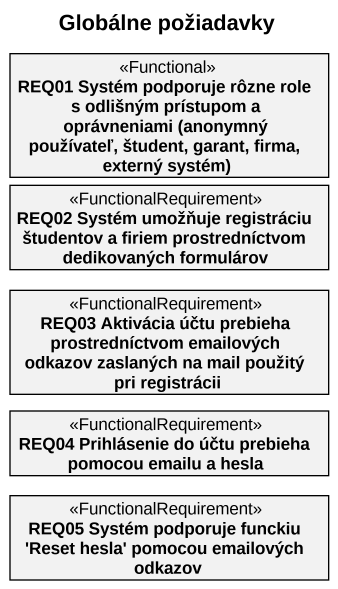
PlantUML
@startuml
title Globálne požiadavky
hide circle
hide empty members
class "REQ01 Systém podporuje rôzne role s odlišným prístupom a oprávneniami (anonymný používateľ, študent, garant, firma, externý systém)" as REQ01_Systém_podporuje <<Functional>>
class "REQ02 Systém umožňuje registráciu študentov a firiem prostredníctvom dedikovaných formulárov" as REQ02_Systém_umožňuje <<FunctionalRequirement>>
class "REQ03 Aktivácia účtu prebieha prostredníctvom emailových odkazov zaslaných na mail použitý pri registrácii" as REQ03_Aktivácia_účtu <<FunctionalRequirement>>
class "REQ04 Prihlásenie do účtu prebieha pomocou emailu a hesla" as REQ04_Prihlásenie_do_účtu <<FunctionalRequirement>>
class "REQ05 Systém podporuje funckiu 'Reset hesla' pomocou emailových odkazov" as REQ05_Systém_podporuje <<FunctionalRequirement>>
@enduml
